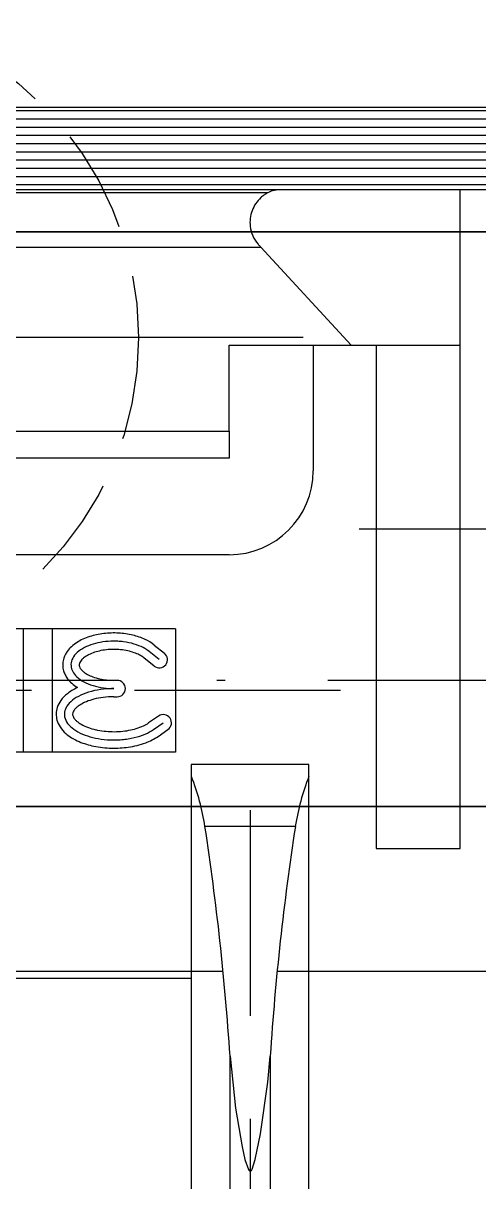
# Model space of a CAD drawing. Extents: x -430 to 437, y -440 to 538.
# Drawn here: x 197.93 to 203.46, y -111.57 to -97.48 of the extents above; entities that cross this region are included whole.
import ezdxf

# ---------------------------------------------------------------- set-up
doc = ezdxf.new("R2010")
doc.units = 0
for name, pattern in [('BORDER', [8.75, 2.5, -1.25, 2.5, -1.25, 0, -1.25]), ('DIVIDE', [6.25, 2.5, -1.25, 0, -1.25, 0, -1.25]), ('HIDDEN', [1.875, 1.25, -0.625])]:
    doc.linetypes.add(name, pattern=pattern)
for name, color, linetype in [('1', 7, 'CONTINUOUS'), ('100', 7, 'CONTINUOUS'), ('2', 7, 'CONTINUOUS'), ('200', 7, 'CONTINUOUS')]:
    doc.layers.add(name, color=color, linetype=linetype)

msp = doc.modelspace()

# ---------------------------------------------------------------- linework, layer by layer
at = {"layer": '1', "color": 254, "linetype": 'CONTINUOUS'}
msp.add_line((206.7868, -98.5088), (195.3318, -98.5088), dxfattribs=at)
at = {"layer": '1', "color": 7, "linetype": 'CONTINUOUS'}
for p, q in [((201.0438, -99.5088), (189.6198, -99.5088)), ((200.8946, -99.5477), (189.7691, -99.5477)), ((203.2368, -99.5088), (201.0438, -99.5088)), ((203.2368, -101.3958), (203.2368, -99.5088)), ((205.2768, -99.5088), (203.2368, -99.5088)), ((189.8478, -100.2048), (200.8158, -100.2048)), ((200.8158, -100.2048), (201.915, -101.3958)), ((200.4318, -102.4446), (200.4318, -101.3958)), ((200.4318, -101.3958), (201.915, -101.3958)), ((201.4518, -101.3958), (201.4518, -102.9258)), ((201.915, -101.3958), (203.2368, -101.3958)), ((202.2168, -101.3958), (202.2168, -107.5158)), ((203.2368, -107.5158), (203.2368, -101.3958)), ((190.2318, -102.4446), (200.4318, -102.4446)), ((200.4318, -102.4446), (200.4318, -102.7728)), ((200.4318, -102.7728), (190.2318, -102.7728)), ((200.4318, -103.9458), (190.2318, -103.9458)), ((202.2168, -107.5158), (203.2368, -107.5158)), ((200.3587, -109.0111), (190.305, -109.0111)), ((205.7868, -109.0111), (201.015, -109.0111))]:
    msp.add_line(p, q, dxfattribs=at)
at = {"layer": '1', "color": 121, "linetype": 'CONTINUOUS'}
for p, q in [((179.3318, -100.0188), (211.3318, -100.0188)), ((211.3318, -107.0058), (179.3318, -107.0058))]:
    msp.add_line(p, q, dxfattribs=at)
at = {"layer": '1', "color": 213, "linetype": 'CONTINUOUS'}
msp.add_line((211.3318, -100.0188), (179.3318, -100.0188), dxfattribs=at)
at = {"layer": '1', "color": 141, "linetype": 'BORDER'}
for p, q in [((201.3318, -101.3048), (195.3318, -101.3048)), ((199.3318, -101.3048), (195.3318, -101.3048)), ((199.0818, -101.3048), (195.3318, -101.3048)), ((204.5118, -103.6333), (201.7618, -103.6333)), ((207.8818, -105.4758), (182.7818, -105.4758))]:
    msp.add_line(p, q, dxfattribs=at)
at = {"layer": '1', "color": 71, "linetype": 'CONTINUOUS'}
msp.add_line((179.3318, -107.0058), (211.3318, -107.0058), dxfattribs=at)
at = {"layer": '1', "color": 121, "linetype": 'HIDDEN'}
msp.add_circle((195.3318, -101.3048), 4, dxfattribs=at)
at = {"layer": '1', "color": 7, "linetype": 'CONTINUOUS'}
for centre, radius, start, end in [((201.0897, -99.8988), 0.4018, 129.24702, 132.80449), ((201.0482, -99.848), 0.3363, 125.35869, 129.24702), ((201.0406, -99.8374), 0.3232, 122.48792, 125.35734), ((201.564, -100.6592), 1.2975, 121.0558, 122.48792), ((201.34, -100.4436), 1.0005, 114.4387, 116.43211), ((201.0292, -99.7598), 0.2494, 110.44735, 114.4387), ((201.0301, -99.7623), 0.252, 98.7407, 110.44438), ((201.0297, -99.7595), 0.2493, 94.74636, 98.74066), ((201.0919, -100.5087), 1.001, 92.75385, 94.74636), ((201.0966, -99.9062), 0.412, 132.80404, 159.67707), ((201.0932, -99.905), 0.4084, 159.67707, 186.67482), ((201.1011, -99.9041), 0.4163, 186.67553, 203.53391), ((201.0752, -99.9154), 0.3881, 203.53391, 220.99585), ((201.0252, -99.9589), 0.3218, 220.99604, 223.86461), ((201.7244, -99.2868), 1.2917, 223.86461, 225.29628), ((200.4318, -102.9258), 1.02, 270, 0)]:
    msp.add_arc(centre, radius, start, end, dxfattribs=at)
at = {"layer": '100', "color": 213, "linetype": 'CONTINUOUS'}
for p, q in [((184.8768, -98.5461), (205.7868, -98.5461)), ((184.8768, -98.6461), (205.7868, -98.6461)), ((184.8768, -98.7461), (205.7868, -98.7461)), ((184.8768, -98.8461), (205.7868, -98.8461)), ((184.8768, -98.9461), (205.7868, -98.9461)), ((184.8768, -99.0461), (205.7868, -99.0461)), ((184.8768, -99.1461), (205.7868, -99.1461)), ((184.8768, -99.2461), (205.7868, -99.2461)), ((184.8768, -99.3461), (205.7868, -99.3461)), ((184.8768, -99.4461), (205.7868, -99.4461))]:
    msp.add_line(p, q, dxfattribs=at)
at = {"layer": '2', "color": 7, "linetype": 'CONTINUOUS'}
for p, q in [((201.4008, -106.4958), (199.9728, -106.4958)), ((199.9728, -106.4958), (199.9728, -106.6428)), ((201.4008, -106.6428), (201.4008, -106.4958)), ((199.9728, -106.6428), (199.9728, -109.0923)), ((201.4008, -109.0923), (201.4008, -106.6428)), ((201.2353, -107.2477), (200.1384, -107.2477)), ((201.4008, -129.3862), (201.4008, -109.0111)), ((195.3318, -109.0923), (199.9728, -109.0923)), ((199.9728, -109.0923), (199.9728, -129.3862)), ((199.9728, -109.0923), (199.9728, -119.0103)), ((201.4008, -119.0103), (201.4008, -109.0923)), ((200.4428, -119.0103), (200.4428, -110.0412)), ((200.4428, -110.0412), (200.5106, -110.6738)), ((200.4428, -127.595), (200.4428, -110.0412)), ((200.9031, -110.3582), (200.9309, -110.0412)), ((200.9309, -110.0412), (200.9309, -119.0103)), ((200.9309, -110.0412), (200.9309, -127.595)), ((200.8129, -110.9869), (200.9031, -110.3582)), ((200.5106, -110.6738), (200.5901, -111.1435)), ((200.7497, -111.2973), (200.8129, -110.9869)), ((200.5901, -111.1435), (200.6243, -111.2988)), ((200.6243, -111.2988), (200.6655, -111.4178)), ((200.6655, -111.4178), (200.6759, -111.4332)), ((200.7018, -111.4328), (200.7117, -111.4171)), ((200.7117, -111.4171), (200.7497, -111.2973)), ((200.6759, -111.4332), (200.6811, -111.438)), ((200.6811, -111.438), (200.6864, -111.4404)), ((200.6864, -111.4404), (200.6916, -111.4403)), ((200.6916, -111.4403), (200.6967, -111.4377)), ((200.6967, -111.4377), (200.7018, -111.4328))]:
    msp.add_line(p, q, dxfattribs=at)
at = {"layer": '2', "color": 141, "linetype": 'BORDER'}
msp.add_line((200.6868, -107.0517), (200.6868, -126.1983), dxfattribs=at)
at = {"layer": '2', "color": 7, "linetype": 'CONTINUOUS'}
for centre, radius, start, end in [((197.312, -107.694), 2.8615, 8.97166, 21.55555), ((204.0617, -107.694), 2.8615, 158.44445, 171.02834), ((167.6398, -112.2101), 32.8749, 3.78279, 8.68169), ((233.7338, -112.2101), 32.8749, 171.31832, 176.21721)]:
    msp.add_arc(centre, radius, start, end, dxfattribs=at)
at = {"layer": '200', "color": 7, "linetype": 'DIVIDE'}
for p, q in [((199.7818, -104.8468), (190.8818, -104.8468)), ((197.9318, -104.8468), (197.9318, -106.3468)), ((198.2818, -104.8468), (198.2818, -106.3468)), ((199.7818, -104.8468), (199.7818, -106.3468)), ((199.7818, -106.3468), (190.8818, -106.3468))]:
    msp.add_line(p, q, dxfattribs=at)
at = {"layer": '200', "color": 91, "linetype": 'BORDER'}
for p, q in [((198.675, -105.0753), (198.6511, -105.0886)), ((198.7002, -105.063), (198.675, -105.0753)), ((198.7264, -105.0517), (198.7002, -105.063)), ((198.7535, -105.0415), (198.7264, -105.0517)), ((198.7811, -105.0325), (198.7535, -105.0415)), ((198.8092, -105.0245), (198.7811, -105.0325)), ((198.8377, -105.0176), (198.8092, -105.0245)), ((198.8671, -105.0116), (198.8377, -105.0176)), ((198.8977, -105.0065), (198.8671, -105.0116)), ((198.9294, -105.0024), (198.8977, -105.0065)), ((198.9619, -104.9994), (198.9294, -105.0024)), ((198.9952, -104.9975), (198.9619, -104.9994)), ((199.029, -104.9968), (198.9952, -104.9975)), ((199.0461, -104.9969), (199.029, -104.9968)), ((199.0632, -104.9973), (199.0461, -104.9969)), ((199.0803, -104.998), (199.0632, -104.9973)), ((199.0975, -104.9991), (199.0803, -104.998)), ((199.1146, -105.0005), (199.0975, -104.9991)), ((199.1317, -105.0021), (199.1146, -105.0005)), ((199.1486, -105.0041), (199.1317, -105.0021)), ((199.1822, -105.0091), (199.1486, -105.0041)), ((199.2151, -105.0153), (199.1822, -105.0091)), ((199.2471, -105.0226), (199.2151, -105.0153)), ((199.2779, -105.0311), (199.2471, -105.0226)), ((199.3075, -105.0406), (199.2779, -105.0311)), ((199.3357, -105.0511), (199.3075, -105.0406)), ((199.3623, -105.0624), (199.3357, -105.0511)), ((199.3871, -105.0745), (199.3623, -105.0624)), ((199.4102, -105.0873), (199.3871, -105.0745)), ((198.5241, -105.2226), (198.5179, -105.2411)), ((198.5326, -105.2042), (198.5241, -105.2226)), ((198.5434, -105.186), (198.5326, -105.2042)), ((198.5564, -105.1682), (198.5434, -105.186)), ((198.5715, -105.1509), (198.5564, -105.1682)), ((198.5886, -105.1342), (198.5715, -105.1509)), ((198.6077, -105.1182), (198.5886, -105.1342)), ((198.6286, -105.103), (198.6077, -105.1182)), ((198.6511, -105.0886), (198.6286, -105.103)), ((199.4315, -105.1005), (199.4102, -105.0873)), ((199.4462, -105.1108), (199.4315, -105.1005)), ((199.4599, -105.1213), (199.4462, -105.1108)), ((199.5838, -105.2208), (199.4599, -105.1213)), ((198.5139, -105.2595), (198.512, -105.2779)), ((198.512, -105.2779), (198.5123, -105.296)), ((198.5123, -105.296), (198.5145, -105.3138)), ((198.5179, -105.2411), (198.5139, -105.2595)), ((198.5145, -105.3138), (198.5186, -105.3311)), ((198.5186, -105.3311), (198.5245, -105.3479)), ((198.5245, -105.3479), (198.5323, -105.3648)), ((198.5323, -105.3648), (198.5421, -105.3816)), ((198.5421, -105.3816), (198.554, -105.3984)), ((198.554, -105.3984), (198.568, -105.4149)), ((198.568, -105.4149), (198.5841, -105.4312)), ((198.5841, -105.4312), (198.6022, -105.447)), ((198.6022, -105.447), (198.6224, -105.4623)), ((198.6224, -105.4623), (198.6445, -105.4769)), ((198.6445, -105.4769), (198.6685, -105.4908)), ((198.6685, -105.4908), (198.6941, -105.5037)), ((198.6941, -105.5037), (198.7212, -105.5157)), ((198.6606, -105.6397), (198.6303, -105.6529)), ((198.6926, -105.6274), (198.6606, -105.6397)), ((198.7259, -105.6164), (198.6926, -105.6274)), ((198.7212, -105.5157), (198.7497, -105.5267)), ((198.7604, -105.6065), (198.7259, -105.6164)), ((198.7497, -105.5267), (198.7794, -105.5365)), ((198.7958, -105.5979), (198.7604, -105.6065)), ((198.7794, -105.5365), (198.8099, -105.5452)), ((198.8319, -105.5906), (198.7958, -105.5979)), ((198.8099, -105.5452), (198.8412, -105.5527)), ((198.8684, -105.5846), (198.8319, -105.5906)), ((198.8412, -105.5527), (198.873, -105.559)), ((198.9051, -105.5798), (198.8684, -105.5846)), ((198.873, -105.559), (198.905, -105.5641)), ((198.905, -105.5641), (198.9371, -105.5679)), ((198.9418, -105.5763), (198.9051, -105.5798)), ((198.9371, -105.5679), (198.9691, -105.5707)), ((198.9782, -105.574), (198.9418, -105.5763)), ((198.9691, -105.5707), (199.0007, -105.5723)), ((199.0052, -105.5731), (198.9782, -105.574)), ((199.0007, -105.5723), (199.0319, -105.5728)), ((199.0319, -105.5728), (199.0052, -105.5731)), ((198.4632, -105.7853), (198.4527, -105.8034)), ((198.476, -105.7674), (198.4632, -105.7853)), ((198.4911, -105.7495), (198.476, -105.7674)), ((198.5087, -105.732), (198.4911, -105.7495)), ((198.5286, -105.7149), (198.5087, -105.732)), ((198.5508, -105.6983), (198.5286, -105.7149)), ((198.5752, -105.6824), (198.5508, -105.6983)), ((198.6018, -105.6672), (198.5752, -105.6824)), ((198.6303, -105.6529), (198.6018, -105.6672)), ((198.434, -105.8585), (198.432, -105.8777)), ((198.432, -105.8777), (198.4324, -105.8973)), ((198.4324, -105.8973), (198.4351, -105.9171)), ((198.4382, -105.8397), (198.434, -105.8585)), ((198.4351, -105.9171), (198.4403, -105.937)), ((198.4444, -105.8213), (198.4382, -105.8397)), ((198.4527, -105.8034), (198.4444, -105.8213)), ((198.4403, -105.937), (198.4481, -105.9569)), ((198.4481, -105.9569), (198.4584, -105.9766)), ((198.4584, -105.9766), (198.4713, -105.996)), ((198.4713, -105.996), (198.4866, -106.015)), ((198.4866, -106.015), (198.5044, -106.0334)), ((198.5044, -106.0334), (198.5244, -106.0512)), ((198.5244, -106.0512), (198.5466, -106.0682)), ((198.5466, -106.0682), (198.5707, -106.0843)), ((199.5118, -106.0719), (199.6318, -105.9888)), ((198.5707, -106.0843), (198.5966, -106.0995)), ((198.5966, -106.0995), (198.624, -106.1136)), ((198.624, -106.1136), (198.6528, -106.1266)), ((198.6528, -106.1266), (198.6828, -106.1385)), ((198.6828, -106.1385), (198.7136, -106.1492)), ((198.7136, -106.1492), (198.745, -106.1588)), ((198.745, -106.1588), (198.7769, -106.1672)), ((198.7769, -106.1672), (198.8096, -106.1745)), ((198.8096, -106.1745), (198.8436, -106.181)), ((198.8436, -106.181), (198.8789, -106.1864)), ((198.8789, -106.1864), (198.9154, -106.1908)), ((198.9154, -106.1908), (198.9529, -106.194)), ((198.9529, -106.194), (198.9912, -106.196)), ((198.9912, -106.196), (199.0106, -106.1965)), ((199.0106, -106.1965), (199.0301, -106.1967)), ((199.0301, -106.1967), (199.0496, -106.1966)), ((199.0496, -106.1966), (199.0692, -106.1961)), ((199.0692, -106.1961), (199.0889, -106.1953)), ((199.0889, -106.1953), (199.1085, -106.1942)), ((199.1085, -106.1942), (199.1281, -106.1927)), ((199.1281, -106.1927), (199.1476, -106.1909)), ((199.1476, -106.1909), (199.1669, -106.1887)), ((199.1669, -106.1887), (199.1862, -106.1862)), ((199.1862, -106.1862), (199.2053, -106.1834)), ((199.2053, -106.1834), (199.2428, -106.1768)), ((199.2428, -106.1768), (199.2793, -106.169)), ((199.2793, -106.169), (199.3145, -106.16)), ((199.3145, -106.16), (199.3482, -106.1499)), ((199.3482, -106.1499), (199.3803, -106.1387)), ((199.3803, -106.1387), (199.4106, -106.1267)), ((199.4106, -106.1267), (199.4389, -106.1139)), ((199.4389, -106.1139), (199.4653, -106.1005)), ((199.4653, -106.1005), (199.4896, -106.0864)), ((199.4896, -106.0864), (199.5118, -106.0719))]:
    msp.add_line(p, q, dxfattribs=at)
at = {"layer": '200', "color": 7, "linetype": 'CONTINUOUS'}
for p, q in [((199.5225, -105.0433), (199.6464, -105.1428)), ((199.5212, -105.2988), (199.3973, -105.1992)), ((199.0718, -105.4728), (199.0318, -105.4728)), ((199.0318, -105.6728), (199.0718, -105.6728)), ((199.5748, -105.9066), (199.4549, -105.9898)), ((199.5688, -106.1542), (199.6888, -106.071))]:
    msp.add_line(p, q, dxfattribs=at)
at = {"layer": '200', "color": 141, "linetype": 'BORDER'}
msp.add_line((201.7818, -105.5968), (188.8818, -105.5968), dxfattribs=at)
at = {"layer": '200', "color": 7, "linetype": 'CONTINUOUS'}
for centre, radius, start, end in [((198.9722, -105.6625), 0.7584, 107.90177, 114.70976), ((198.9982, -105.743), 0.8429, 102.1781, 107.90183), ((199.0258, -105.8708), 0.9737, 96.85235, 102.1781), ((199.0334, -105.9343), 1.0377, 86.86416, 96.85282), ((199.0376, -105.8576), 0.9609, 76.48257, 86.86416), ((199.0709, -105.7191), 0.8184, 65.26088, 76.48294), ((198.7608, -105.3306), 0.3611, 132.61331, 144.50796), ((198.8525, -105.4303), 0.4966, 122.47487, 132.61331), ((198.899, -105.5033), 0.5831, 114.70976, 122.47485), ((199.1937, -105.4528), 0.5252, 51.24016, 65.26088), ((198.6748, -105.2847), 0.2629, 165.17051, 180.63182), ((198.6884, -105.2883), 0.277, 154.45941, 165.17088), ((198.728, -105.3072), 0.3209, 144.50955, 154.45941), ((198.7477, -105.3204), 0.1446, 135.83721, 147.36623), ((198.8239, -105.3944), 0.2508, 127.08907, 135.83721), ((198.8726, -105.4588), 0.3316, 116.44325, 127.08775), ((198.9684, -105.6514), 0.5467, 108.158, 116.44325), ((199, -105.7477), 0.6479, 101.07704, 108.15797), ((199.029, -105.8959), 0.799, 94.70087, 101.07704), ((199.0323, -105.9363), 0.8395, 88.75291, 94.70121), ((199.0329, -105.911), 0.8142, 82.71579, 88.75291), ((199.0394, -105.8598), 0.7626, 76.05678, 82.71557), ((199.0823, -105.6868), 0.5844, 68.44872, 76.05678), ((199.119, -105.5941), 0.4847, 60.84728, 68.44893), ((199.2072, -105.436), 0.3037, 51.23926, 60.84728), ((199.5838, -105.2208), 0.1, 231.23783, 51.23783), ((198.6762, -105.2847), 0.2643, 180.63182, 196.04847), ((198.6908, -105.2805), 0.2795, 196.04852, 206.59542), ((198.6705, -105.285), 0.0587, 164.98582, 187.79564), ((198.6841, -105.2832), 0.0724, 187.79368, 209.36484), ((198.7083, -105.2952), 0.0978, 147.36666, 164.98582), ((198.7594, -105.2408), 0.1587, 209.36484, 223.88207), ((198.8049, -105.1971), 0.2219, 223.88075, 233.37099), ((198.7317, -105.26), 0.3252, 206.59542, 216.37062), ((198.765, -105.2355), 0.3666, 216.37062, 228.10626), ((198.8853, -105.0889), 0.3566, 233.37099, 240.85322), ((198.9305, -105.0079), 0.4494, 240.85374, 250.06667), ((199.0046, -104.8033), 0.667, 250.06667, 257.62688), ((199.0229, -104.7201), 0.7522, 257.62671, 263.97972), ((199.0318, -104.6355), 0.8373, 263.97972, 270.00061), ((199.0718, -105.5728), 0.1, 270.00062, 90.00062), ((198.7377, -105.9755), 0.4341, 128.40149, 143.54342), ((198.7976, -106.0511), 0.5306, 121.17649, 128.40133), ((198.8572, -105.1327), 0.5046, 228.10626, 238.10446), ((198.8832, -106.1924), 0.6958, 114.86855, 121.17649), ((198.6266, -105.8934), 0.2959, 143.54342, 161.90796), ((198.8213, -106.0852), 0.372, 120.91805, 128.57921), ((198.8772, -106.1785), 0.4808, 111.80537, 120.91888), ((198.978, -106.4304), 0.7521, 104.52098, 111.80537), ((199.0115, -106.5599), 0.8859, 96.94498, 104.52129), ((199.0318, -106.7267), 1.0539, 89.99977, 96.94498), ((198.5979, -105.885), 0.2659, 178.68491, 195.56204), ((198.6011, -105.8851), 0.2692, 161.90791, 178.68491), ((198.5945, -105.8848), 0.0626, 177.43924, 193.75168), ((198.6007, -105.8851), 0.0688, 154.15787, 177.44341), ((198.6221, -105.878), 0.0911, 193.75168, 207.26238), ((198.6753, -105.9212), 0.1518, 138.53577, 154.15787), ((198.6526, -105.8623), 0.1254, 207.26361, 219.25565), ((198.7268, -105.9668), 0.2205, 128.57921, 138.53447), ((199.6318, -105.9888), 0.1, 304.73486, 124.73486), ((198.6191, -105.8791), 0.288, 195.56174, 213.65995), ((198.7184, -105.8129), 0.4073, 213.65995, 228.86048), ((198.7302, -105.7989), 0.2256, 219.25565, 228.18872), ((198.7882, -105.7341), 0.3126, 228.18855, 240.8719), ((198.9253, -105.488), 0.5943, 240.8719, 250.06123), ((198.9734, -105.3554), 0.7353, 250.06146, 257.16667), ((199.0692, -105.2809), 0.8127, 280.37483, 286.8563), ((199.1064, -105.4034), 0.6847, 286.85636, 294.66339), ((199.2203, -105.6515), 0.4117, 294.66339, 304.73613), ((198.7823, -105.7398), 0.5044, 228.86083, 238.64559), ((198.8945, -105.5557), 0.72, 238.64559, 246.83204), ((199.0234, -105.136), 0.9603, 257.16667, 263.38317), ((199.0311, -105.0694), 1.0274, 263.38278, 268.98779), ((199.0315, -105.0482), 1.0486, 268.98779, 274.53714), ((199.0352, -105.0949), 1.0018, 274.5372, 280.37483), ((199.1991, -105.6209), 0.6489, 289.80165, 304.73604), ((198.9653, -105.3902), 0.9, 246.832, 258.65194), ((199.0315, -105.0605), 1.2362, 258.65194, 268.73192), ((199.0319, -105.0397), 1.2571, 268.73181, 273.43633), ((199.0355, -105.0992), 1.1975, 273.43633, 278.25607), ((199.0519, -105.2121), 1.0834, 278.25609, 289.80165)]:
    msp.add_arc(centre, radius, start, end, dxfattribs=at)

doc.saveas('drawing.dxf')
